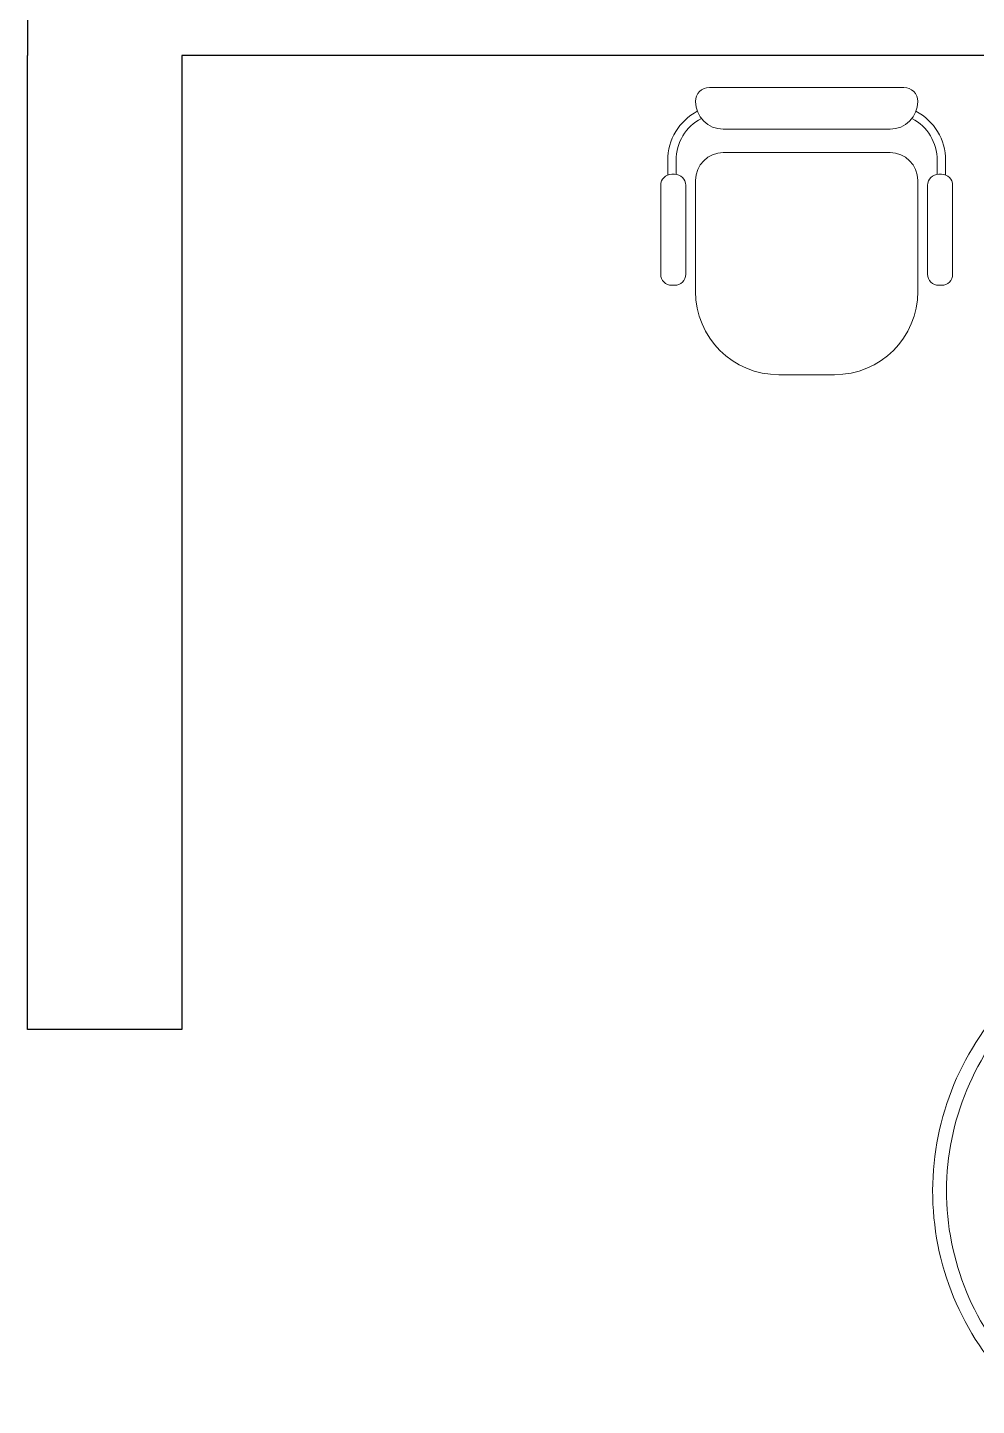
# Model space of a CAD drawing. Header units: millimetres. Extents: x -1911 to 4021, y -174 to 2851.
# Drawn here: x 2928 to 3112.5, y 1090.3 to 1358.2 of the extents above; entities that cross this region are included whole.
import ezdxf

# ---------------------------------------------------------------- set-up
doc = ezdxf.new("R2010")
doc.units = ezdxf.units.MM
doc.layers.add('ARREDI attrezzature - furniture', color=175, linetype='Continuous', lineweight=9)

msp = doc.modelspace()

# ---------------------------------------------------------------- linework, layer by layer
at = {"color": 0}
for p, q in [((2928.04, 1382.78), (2928.04, 1352.78)), ((2958.04, 1163.39), (2928.04, 1163.39))]:
    msp.add_line(p, q, dxfattribs=at)
for p, q in [((2928.04, 1163.39), (2928.04, 1352.78)), ((3528.04, 1352.78), (2958.04, 1352.78)), ((2958.04, 1352.78), (2958.04, 1163.39))]:
    msp.add_line(p, q)
at = {"layer": 'ARREDI attrezzature - furniture'}
for p, q in [((3098.38, 1346.57), (3060.58, 1346.57)), ((3098.38, 1346.57), (3060.58, 1346.57)), ((3098.38, 1346.57), (3060.58, 1346.57)), ((3098.38, 1346.57), (3060.58, 1346.57)), ((3057.88, 1343.87), (3057.88, 1343.87)), ((3057.88, 1343.87), (3057.88, 1343.87)), ((3057.88, 1343.87), (3057.88, 1343.87)), ((3057.88, 1343.87), (3057.88, 1343.87)), ((3057.88, 1343.87), (3057.88, 1343.87)), ((3057.88, 1343.87), (3057.88, 1343.87)), ((3101.08, 1343.87), (3101.08, 1343.87)), ((3101.08, 1343.87), (3101.08, 1343.87)), ((3101.08, 1343.87), (3101.08, 1343.87)), ((3101.08, 1343.87), (3101.08, 1343.87)), ((3101.08, 1343.87), (3101.08, 1343.87)), ((3101.08, 1343.87), (3101.08, 1343.87)), ((3063.28, 1338.47), (3095.68, 1338.47)), ((3063.28, 1338.47), (3095.68, 1338.47)), ((3063.28, 1338.47), (3095.68, 1338.47)), ((3063.28, 1338.47), (3095.68, 1338.47)), ((3063.28, 1338.47), (3095.68, 1338.47)), ((3063.28, 1338.47), (3095.68, 1338.47)), ((3052.48, 1332.42), (3052.48, 1329.57)), ((3052.48, 1332.42), (3052.48, 1329.57)), ((3052.48, 1332.42), (3052.48, 1329.57)), ((3052.48, 1332.42), (3052.48, 1329.57)), ((3052.48, 1332.42), (3052.48, 1329.57)), ((3052.48, 1332.42), (3052.48, 1329.57)), ((3054.1, 1332.42), (3054.1, 1329.7)), ((3054.1, 1332.42), (3054.1, 1329.7)), ((3054.1, 1332.42), (3054.1, 1329.7)), ((3054.1, 1332.42), (3054.1, 1329.7)), ((3054.1, 1332.42), (3054.1, 1329.7)), ((3054.1, 1332.42), (3054.1, 1329.7)), ((3095.68, 1333.92), (3063.28, 1333.92)), ((3095.68, 1333.92), (3063.28, 1333.92)), ((3095.68, 1333.92), (3063.28, 1333.92)), ((3095.68, 1333.92), (3063.28, 1333.92)), ((3095.68, 1333.92), (3063.28, 1333.92)), ((3095.68, 1333.92), (3063.28, 1333.92)), ((3104.86, 1332.42), (3104.86, 1329.7)), ((3104.86, 1332.42), (3104.86, 1329.7)), ((3104.86, 1332.42), (3104.86, 1329.7)), ((3104.86, 1332.42), (3104.86, 1329.7)), ((3104.86, 1332.42), (3104.86, 1329.7)), ((3104.86, 1332.42), (3104.86, 1329.7)), ((3106.48, 1332.42), (3106.48, 1329.57)), ((3106.48, 1332.42), (3106.48, 1329.57)), ((3106.48, 1332.42), (3106.48, 1329.57)), ((3106.48, 1332.42), (3106.48, 1329.57)), ((3106.48, 1332.42), (3106.48, 1329.57)), ((3106.48, 1332.42), (3106.48, 1329.57)), ((3053.28, 1329.72), (3053.82, 1329.72)), ((3053.28, 1329.72), (3053.82, 1329.72)), ((3053.28, 1329.72), (3053.82, 1329.72)), ((3053.28, 1329.72), (3053.82, 1329.72)), ((3053.28, 1329.72), (3053.82, 1329.72)), ((3053.28, 1329.72), (3053.82, 1329.72)), ((3105.69, 1329.72), (3105.15, 1329.72)), ((3105.69, 1329.72), (3105.15, 1329.72)), ((3105.69, 1329.72), (3105.15, 1329.72)), ((3105.69, 1329.72), (3105.15, 1329.72)), ((3105.69, 1329.72), (3105.15, 1329.72)), ((3105.69, 1329.72), (3105.15, 1329.72)), ((3051.12, 1310.28), (3051.12, 1327.56)), ((3051.12, 1310.28), (3051.12, 1327.56)), ((3051.12, 1310.28), (3051.12, 1327.56)), ((3051.12, 1310.28), (3051.12, 1327.56)), ((3051.12, 1310.28), (3051.12, 1327.56)), ((3051.12, 1310.28), (3051.12, 1327.56)), ((3055.98, 1327.56), (3055.98, 1310.28)), ((3055.98, 1327.56), (3055.98, 1310.28)), ((3055.98, 1327.56), (3055.98, 1310.28)), ((3055.98, 1327.56), (3055.98, 1310.28)), ((3055.98, 1327.56), (3055.98, 1310.28)), ((3055.98, 1327.56), (3055.98, 1310.28)), ((3057.88, 1328.52), (3057.88, 1306.92)), ((3057.88, 1328.52), (3057.88, 1306.92)), ((3057.88, 1328.52), (3057.88, 1306.92)), ((3057.88, 1328.52), (3057.88, 1306.92)), ((3057.88, 1328.52), (3057.88, 1306.92)), ((3057.88, 1328.52), (3057.88, 1306.92)), ((3101.08, 1306.92), (3101.08, 1328.52)), ((3101.08, 1306.92), (3101.08, 1328.52)), ((3101.08, 1306.92), (3101.08, 1328.52)), ((3101.08, 1306.92), (3101.08, 1328.52)), ((3101.08, 1306.92), (3101.08, 1328.52)), ((3101.08, 1306.92), (3101.08, 1328.52)), ((3102.99, 1327.56), (3102.99, 1310.28)), ((3102.99, 1327.56), (3102.99, 1310.28)), ((3102.99, 1327.56), (3102.99, 1310.28)), ((3102.99, 1327.56), (3102.99, 1310.28)), ((3102.99, 1327.56), (3102.99, 1310.28)), ((3102.99, 1327.56), (3102.99, 1310.28)), ((3107.85, 1310.28), (3107.85, 1327.56)), ((3107.85, 1310.28), (3107.85, 1327.56)), ((3107.85, 1310.28), (3107.85, 1327.56)), ((3107.85, 1310.28), (3107.85, 1327.56)), ((3107.85, 1310.28), (3107.85, 1327.56)), ((3107.85, 1310.28), (3107.85, 1327.56)), ((3053.82, 1308.12), (3053.28, 1308.12)), ((3053.82, 1308.12), (3053.28, 1308.12)), ((3053.82, 1308.12), (3053.28, 1308.12)), ((3053.82, 1308.12), (3053.28, 1308.12)), ((3053.82, 1308.12), (3053.28, 1308.12)), ((3053.82, 1308.12), (3053.28, 1308.12)), ((3105.15, 1308.12), (3105.69, 1308.12)), ((3105.15, 1308.12), (3105.69, 1308.12)), ((3105.15, 1308.12), (3105.69, 1308.12)), ((3105.15, 1308.12), (3105.69, 1308.12)), ((3105.15, 1308.12), (3105.69, 1308.12)), ((3105.15, 1308.12), (3105.69, 1308.12)), ((3074.08, 1290.72), (3084.88, 1290.72)), ((3074.08, 1290.72), (3084.88, 1290.72)), ((3074.08, 1290.72), (3084.88, 1290.72)), ((3074.08, 1290.72), (3084.88, 1290.72)), ((3074.08, 1290.72), (3084.88, 1290.72)), ((3074.08, 1290.72), (3084.88, 1290.72))]:
    msp.add_line(p, q, dxfattribs=at)
for centre, radius, start, end in [((3060.58, 1343.87), 2.7, 90, 180), ((3060.58, 1343.87), 2.7, 90, 180), ((3060.58, 1343.87), 2.7, 90, 180), ((3060.58, 1343.87), 2.7, 90, 180), ((3060.58, 1343.87), 2.7, 90, 180), ((3060.58, 1343.87), 2.7, 90, 180), ((3098.38, 1343.87), 2.7, 0, 90), ((3098.38, 1343.87), 2.7, 0, 90), ((3098.38, 1343.87), 2.7, 0, 90), ((3098.38, 1343.87), 2.7, 0, 90), ((3098.38, 1343.87), 2.7, 0, 90), ((3098.38, 1343.87), 2.7, 0, 90), ((3063.28, 1343.87), 5.4, 180, 270), ((3063.28, 1343.87), 5.4, 180, 270), ((3063.28, 1343.87), 5.4, 180, 270), ((3063.28, 1343.87), 5.4, 180, 270), ((3063.28, 1343.87), 5.4, 180, 270), ((3063.28, 1343.87), 5.4, 180, 270), ((3095.68, 1343.87), 5.4, 270, 0), ((3095.68, 1343.87), 5.4, 270, 0), ((3095.68, 1343.87), 5.4, 270, 0), ((3095.68, 1343.87), 5.4, 270, 0), ((3095.68, 1343.87), 5.4, 270, 0), ((3095.68, 1343.87), 5.4, 270, 0), ((3063.28, 1332.42), 10.8, 117.8806, 180), ((3063.28, 1332.42), 10.8, 117.8806, 180), ((3063.28, 1332.42), 10.8, 117.8806, 180), ((3063.28, 1332.42), 10.8, 117.8806, 180), ((3063.28, 1332.42), 10.8, 117.8806, 180), ((3063.28, 1332.42), 10.8, 117.8806, 180), ((3063.28, 1332.42), 9.18, 117.6195, 180), ((3063.28, 1332.42), 9.18, 117.6195, 180), ((3063.28, 1332.42), 9.18, 117.6195, 180), ((3063.28, 1332.42), 9.18, 117.6195, 180), ((3063.28, 1332.42), 9.18, 117.6195, 180), ((3063.28, 1332.42), 9.18, 117.6195, 180), ((3095.68, 1332.42), 9.18, 0, 62.3805), ((3095.68, 1332.42), 9.18, 0, 62.3805), ((3095.68, 1332.42), 9.18, 0, 62.3805), ((3095.68, 1332.42), 9.18, 0, 62.3805), ((3095.68, 1332.42), 9.18, 0, 62.3805), ((3095.68, 1332.42), 9.18, 0, 62.3805), ((3095.68, 1332.42), 10.8, 0, 62.1194), ((3095.68, 1332.42), 10.8, 0, 62.1194), ((3095.68, 1332.42), 10.8, 0, 62.1194), ((3095.68, 1332.42), 10.8, 0, 62.1194), ((3095.68, 1332.42), 10.8, 0, 62.1194), ((3095.68, 1332.42), 10.8, 0, 62.1194), ((3063.28, 1328.52), 5.4, 90, 180), ((3063.28, 1328.52), 5.4, 90, 180), ((3063.28, 1328.52), 5.4, 90, 180), ((3063.28, 1328.52), 5.4, 90, 180), ((3063.28, 1328.52), 5.4, 90, 180), ((3063.28, 1328.52), 5.4, 90, 180), ((3095.68, 1328.52), 5.4, 0, 90), ((3095.68, 1328.52), 5.4, 0, 90), ((3095.68, 1328.52), 5.4, 0, 90), ((3095.68, 1328.52), 5.4, 0, 90), ((3095.68, 1328.52), 5.4, 0, 90), ((3095.68, 1328.52), 5.4, 0, 90), ((3053.28, 1327.56), 2.16, 90, 180), ((3053.28, 1327.56), 2.16, 90, 180), ((3053.28, 1327.56), 2.16, 90, 180), ((3053.28, 1327.56), 2.16, 90, 180), ((3053.28, 1327.56), 2.16, 90, 180), ((3053.28, 1327.56), 2.16, 90, 180), ((3053.82, 1327.56), 2.16, 0, 90), ((3053.82, 1327.56), 2.16, 0, 90), ((3053.82, 1327.56), 2.16, 0, 90), ((3053.82, 1327.56), 2.16, 0, 90), ((3053.82, 1327.56), 2.16, 0, 90), ((3053.82, 1327.56), 2.16, 0, 90), ((3105.15, 1327.56), 2.16, 90, 180), ((3105.15, 1327.56), 2.16, 90, 180), ((3105.15, 1327.56), 2.16, 90, 180), ((3105.15, 1327.56), 2.16, 90, 180), ((3105.15, 1327.56), 2.16, 90, 180), ((3105.15, 1327.56), 2.16, 90, 180), ((3105.69, 1327.56), 2.16, 0, 90), ((3105.69, 1327.56), 2.16, 0, 90), ((3105.69, 1327.56), 2.16, 0, 90), ((3105.69, 1327.56), 2.16, 0, 90), ((3105.69, 1327.56), 2.16, 0, 90), ((3105.69, 1327.56), 2.16, 0, 90), ((3053.28, 1310.28), 2.16, 180, 270), ((3053.28, 1310.28), 2.16, 180, 270), ((3053.28, 1310.28), 2.16, 180, 270), ((3053.28, 1310.28), 2.16, 180, 270), ((3053.28, 1310.28), 2.16, 180, 270), ((3053.28, 1310.28), 2.16, 180, 270), ((3053.82, 1310.28), 2.16, 270, 0), ((3053.82, 1310.28), 2.16, 270, 0), ((3053.82, 1310.28), 2.16, 270, 0), ((3053.82, 1310.28), 2.16, 270, 0), ((3053.82, 1310.28), 2.16, 270, 0), ((3053.82, 1310.28), 2.16, 270, 0), ((3105.15, 1310.28), 2.16, 180, 270), ((3105.15, 1310.28), 2.16, 180, 270), ((3105.15, 1310.28), 2.16, 180, 270), ((3105.15, 1310.28), 2.16, 180, 270), ((3105.15, 1310.28), 2.16, 180, 270), ((3105.15, 1310.28), 2.16, 180, 270), ((3105.69, 1310.28), 2.16, 270, 0), ((3105.69, 1310.28), 2.16, 270, 0), ((3105.69, 1310.28), 2.16, 270, 0), ((3105.69, 1310.28), 2.16, 270, 0), ((3105.69, 1310.28), 2.16, 270, 0), ((3105.69, 1310.28), 2.16, 270, 0), ((3074.08, 1306.92), 16.2, 180, 270), ((3074.08, 1306.92), 16.2, 180, 270), ((3074.08, 1306.92), 16.2, 180, 270), ((3074.08, 1306.92), 16.2, 180, 270), ((3074.08, 1306.92), 16.2, 180, 270), ((3074.08, 1306.92), 16.2, 180, 270), ((3084.88, 1306.92), 16.2, 270, 0), ((3084.88, 1306.92), 16.2, 270, 0), ((3084.88, 1306.92), 16.2, 270, 0), ((3084.88, 1306.92), 16.2, 270, 0), ((3084.88, 1306.92), 16.2, 270, 0), ((3084.88, 1306.92), 16.2, 270, 0), ((3157.96, 1131.95), 53.99, 140.4913, 230.4913), ((3157.96, 1131.95), 51.29, 140.4913, 230.4913)]:
    msp.add_arc(centre, radius, start, end, dxfattribs=at)

doc.saveas('drawing.dxf')
